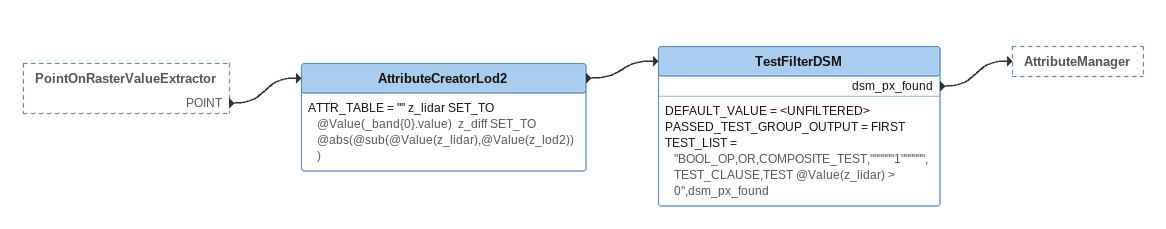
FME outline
PointOnRasterValueExtractor [outside]
    POINT -> AttributeCreatorLod2
AttributeCreatorLod2
    ATTR_TABLE = "" z_lidar SET_TO @Value(_band{0}.value)  z_diff SET_TO @abs(@sub(@Value(z_lidar),@Value(z_lod2)))
    -> TestFilterDSM
TestFilterDSM
    DEFAULT_VALUE = <UNFILTERED>
    PASSED_TEST_GROUP_OUTPUT = FIRST
    TEST_LIST = "BOOL_OP,OR,COMPOSITE_TEST,""""""1"""""",TEST_CLAUSE,TEST @Value(z_lidar) > 0",dsm_px_found
    dsm_px_found -> AttributeManager
